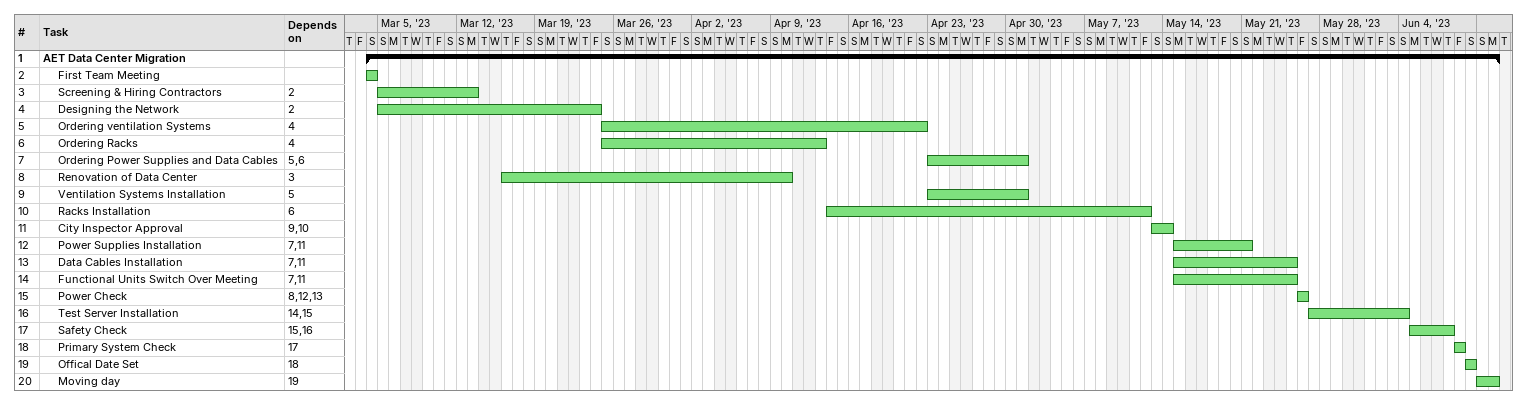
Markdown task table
| ID | Level | Task | Start | Finish | Predecessors |
|---|---|---|---|---|---|
| 1 | 1 | **AET Data Center Migration** | 2023-03-04 | 2023-06-12 |  |
| 2 | 2 | First Team Meeting | 2023-03-04 | 2023-03-04 |  |
| 3 | 2 | Screening & Hiring Contractors | 2023-03-05 | 2023-03-13 | 2 |
| 4 | 2 | Designing the Network | 2023-03-05 | 2023-03-24 | 2 |
| 5 | 2 | Ordering ventilation Systems | 2023-03-25 | 2023-04-22 | 4 |
| 6 | 2 | Ordering Racks | 2023-03-25 | 2023-04-13 | 4 |
| 7 | 2 | Ordering Power Supplies and Data Cables | 2023-04-23 | 2023-05-01 | 5, 6 |
| 8 | 2 | Renovation of Data Center | 2023-03-16 | 2023-04-10 | 3 |
| 9 | 2 | Ventilation Systems Installation | 2023-04-23 | 2023-05-01 | 5 |
| 10 | 2 | Racks Installation | 2023-04-14 | 2023-05-12 | 6 |
| 11 | 2 | City Inspector Approval | 2023-05-13 | 2023-05-14 | 9, 10 |
| 12 | 2 | Power Supplies Installation | 2023-05-15 | 2023-05-21 | 7, 11 |
| 13 | 2 | Data Cables Installation | 2023-05-15 | 2023-05-25 | 7, 11 |
| 14 | 2 | Functional Units Switch Over Meeting | 2023-05-15 | 2023-05-25 | 7, 11 |
| 15 | 2 | Power Check | 2023-05-26 | 2023-05-26 | 8, 12, 13 |
| 16 | 2 | Test Server Installation | 2023-05-27 | 2023-06-04 | 14, 15 |
| 17 | 2 | Safety Check | 2023-06-05 | 2023-06-08 | 15, 16 |
| 18 | 2 | Primary System Check | 2023-06-09 | 2023-06-09 | 17 |
| 19 | 2 | Offical Date Set | 2023-06-10 | 2023-06-10 | 18 |
| 20 | 2 | Moving day | 2023-06-11 | 2023-06-12 | 19 |
